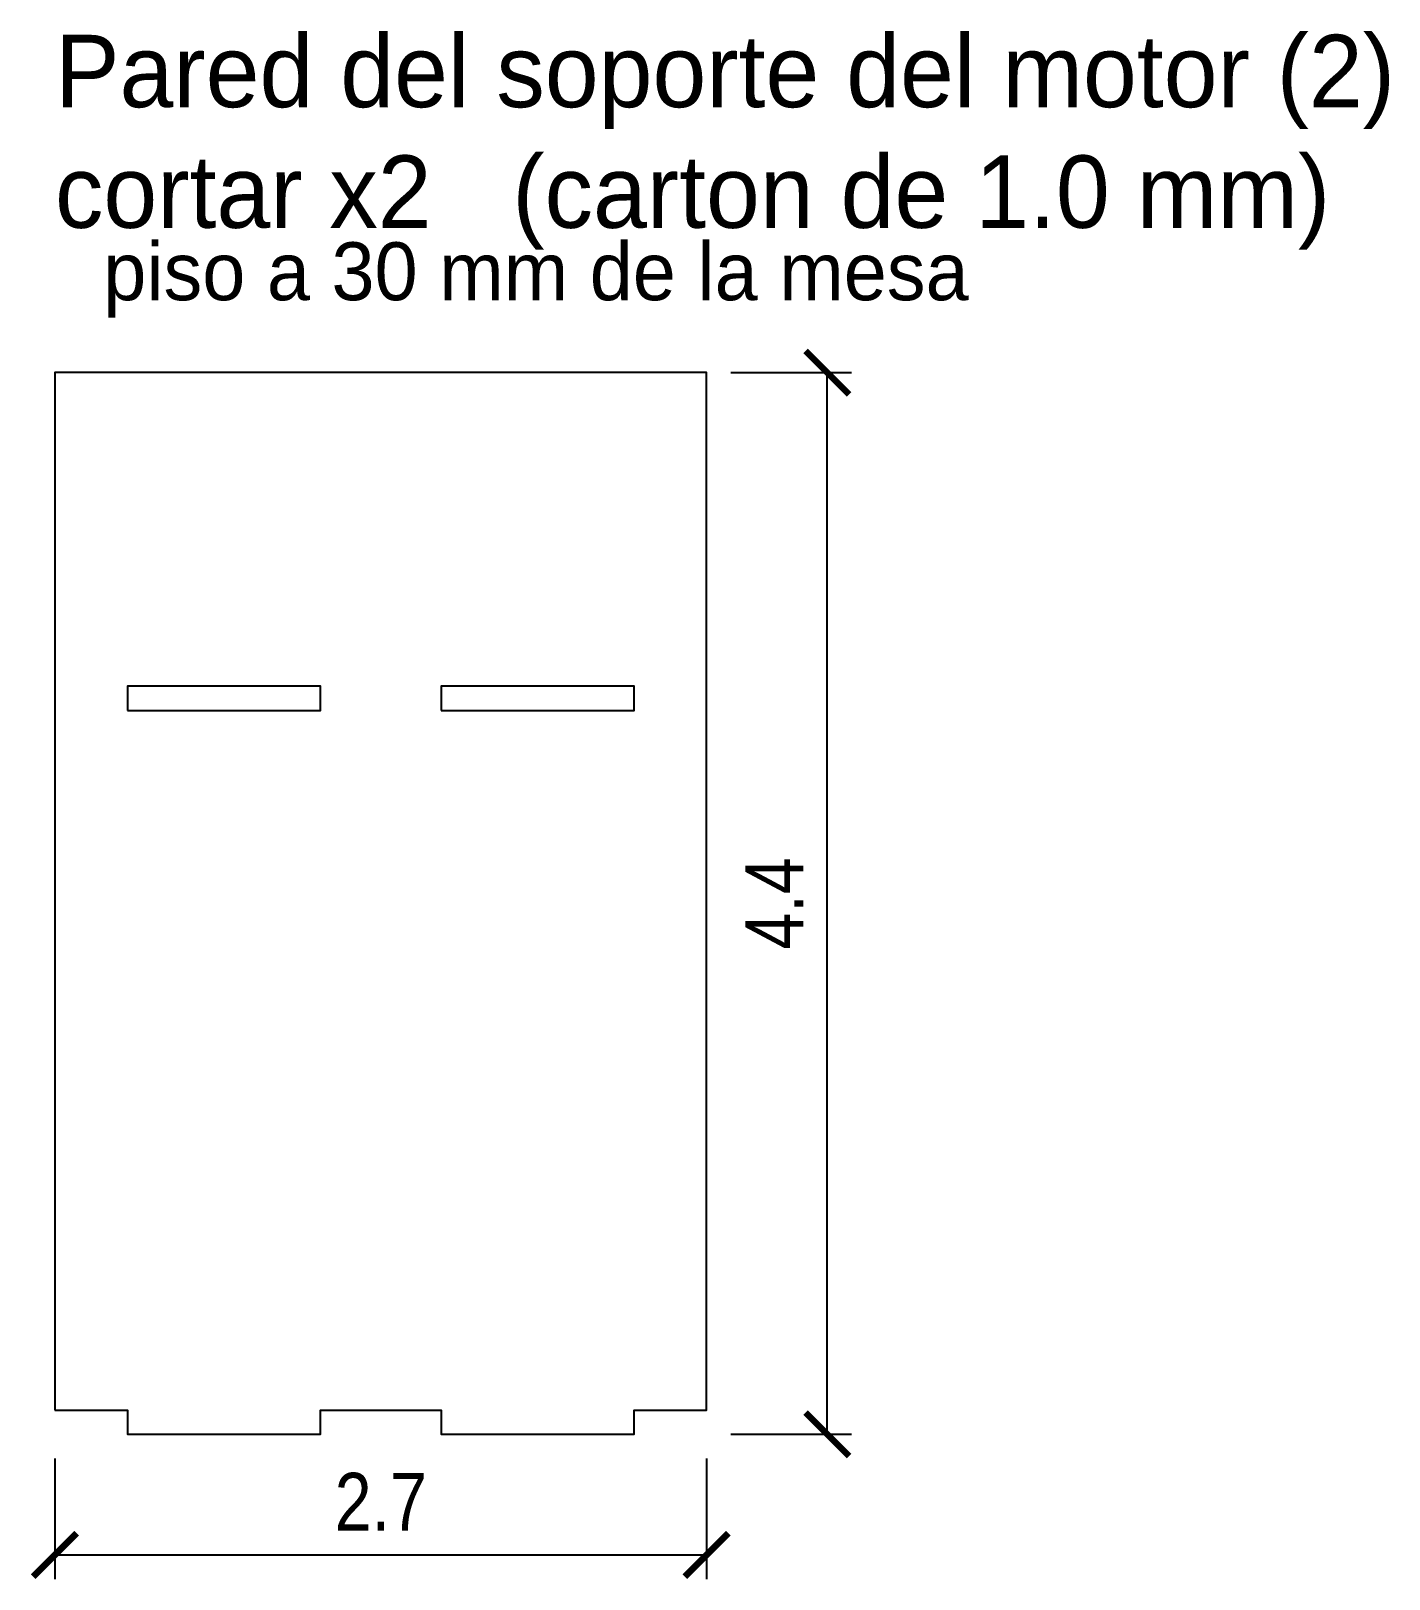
# Model space of a CAD drawing. Header units: centimetres. Extents: x 1.1 to 6.73, y 0.6 to 7.02.
import ezdxf

# ---------------------------------------------------------------- set-up
doc = ezdxf.new("R2010")
doc.units = ezdxf.units.CM
doc.layers.add('CORTE', color=1, linetype='Continuous')
doc.layers.add('ETIQUETA', color=5, linetype='Continuous')
doc.styles.add('OpenSansCondensed-Light', font='OpenSansCondensed-Light.ttf')
doc.dimstyles.new('EZDXF', dxfattribs={"dimtxt": 0.25, "dimasz": 0.175, "dimexe": 0.375, "dimexo": 0.125, "dimgap": 0.1, "dimtad": 1, "dimlfac": 100, "dimzin": 12, "dimdsep": 46, "dimtxsty": 'OpenSansCondensed-Light', "dimblk": 'ARCHTICK', "dimcen": 2.5, "dimazin": 3, "dimtfac": 0.5, "dimtmove": 2, "dimatfit": 3, "dimarcsym": 0})

# ---------------------------------------------------------------- blocks, each defined once
blk = doc.blocks.new('_ARCHTICK')
at = {"color": 0, "linetype": 'ByBlock', "const_width": 0.15}
blk.add_lwpolyline([(-0.5, -0.5), (0.5, 0.5)], dxfattribs=at)

msp = doc.modelspace()

# ---------------------------------------------------------------- linework, layer by layer
at = {"layer": 'CORTE'}
for points in [[(1.2, 1.3), (1.5, 1.3), (1.5, 1.2), (2.3, 1.2), (2.3, 1.3), (2.8, 1.3), (2.8, 1.2), (3.6, 1.2), (3.6, 1.3), (3.9, 1.3), (3.9, 5.6), (1.2, 5.6)], [(1.5, 4.2), (2.3, 4.2), (2.3, 4.3), (1.5, 4.3)], [(2.8, 4.2), (3.6, 4.2), (3.6, 4.3), (2.8, 4.3)]]:
    msp.add_lwpolyline(points, close=True, dxfattribs=at)

# ---------------------------------------------------------------- texts
at = {"layer": 'ETIQUETA'}
for s, height, p in [('Pared del soporte del motor (2)', 0.3, (1.2, 6.7)), ('cortar x2   (carton de 1.0 mm)', 0.3, (1.2, 6.2)), ('piso a 30 mm de la mesa', 0.24, (1.4, 5.9))]:
    msp.add_text(s, height=height, dxfattribs=at).set_placement(p)

# ---------------------------------------------------------------- dimensions: what is measured, and where the dimension line sits
msp.add_linear_dim(base=(4.4, 1.2), p1=(3.9, 1.2), p2=(3.9, 5.6), angle=90, dimstyle='EZDXF', override={"dimtxt": 0.24, "dimasz": 0.18, "dimexe": 0.1, "dimexo": 0.1, "dimdec": 2, "dimlfac": 1, "dimzin": 8}, dxfattribs=at).render()
msp.add_linear_dim(base=(1.2, 0.7), p1=(1.2, 1.2), p2=(3.9, 1.2), dimstyle='EZDXF', override={"dimtxt": 0.24, "dimasz": 0.18, "dimexe": 0.1, "dimexo": 0.1, "dimdec": 2, "dimlfac": 1, "dimzin": 8}, dxfattribs=at).render()

doc.saveas('drawing.dxf')
